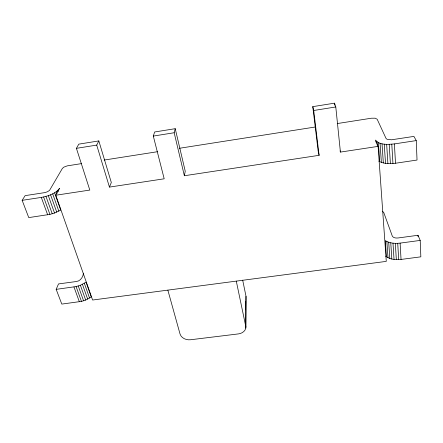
<?xml version="1.0" encoding="UTF-8"?>
<svg xmlns="http://www.w3.org/2000/svg" width="443" height="443" viewBox="0 0 443 443"><rect width="100%" height="100%" fill="white"/><g stroke="black" fill="none" stroke-linecap="round" stroke-linejoin="round"><path stroke-width="0.66" d="M167.869 290.198L180.041 334.016C181.392 338.291 186.37 340.268 190.545 339.753L238.45 333.9C241.684 333.529 245.09 331.48 245.799 328.102L246.003 296.289L242.692 280.175M245.799 328.102L246.003 296.289M245.643 309.823L245.71 301.528M378.095 146.378L340.423 152.087L335.788 106.962L334.543 103.164L312.78 106.647L313.705 110.49L319.115 155.316L184.36 175.744L185.24 171.242L175.229 128.686L154.651 131.981L153.306 136.073L164.187 178.8L109.449 187.096L96.718 145.099L98.828 140.924L78.804 144.136L76.417 148.339L89.807 190.075L55.774 195.23L92.609 300.027L386.285 261.381L378.095 146.378L375.415 140.06C379.806 145.47 388.173 144.418 394.392 143.909L416.259 140.592L417.029 160.05L395.505 163.24C389.951 163.893 383.826 164.048 378.831 161.174M184.36 175.744L174.177 132.745L175.229 128.686M83.5 273.204C82.93 277.218 80.421 281.227 76.096 281.554L58.515 283.93L56.167 289.351L61.798 304.086L81.468 301.395L85.693 300.072L91.264 296.943L86.058 282.147L80.388 285.248L76.096 286.577L56.167 289.351M109.449 187.096L111.315 182.505L98.828 140.924M55.774 195.23L59.583 188.297C55.358 193.956 47.949 196.105 41.31 197.423L22.15 200.33L28.751 217.602L49.921 214.379L54.533 213.044L60.719 210.098L54.616 192.755M22.15 200.33L25.135 195.634L44.815 192.611L47.102 191.885L49.483 190.479L62.38 168.418L63.897 167.116L67.236 165.87L81.612 163.594M76.417 148.339L96.718 145.099M153.306 136.073L174.177 132.745M313.705 110.49L335.788 106.962M104.166 160.061L157.481 151.716M179.349 148.289L315.361 126.991M337.234 123.569L371.406 118.215L375.132 118.192L377.165 119.228L386.041 138.438L387.055 139.285L391.507 139.789L413.912 136.405L416.259 140.592M385.615 256.137C389.884 259.57 395.793 259.997 401.048 259.437L420.85 256.829L420.202 240.416L417.993 235.277L398.168 237.957C396.158 238.151 393.428 238.074 392.31 236.097L383.727 212.463L382.375 211.283M386.451 256.818L385.305 240.671C389.707 243.329 395.101 243.694 400.107 243.118L420.202 240.416M41.31 197.423L47.65 214.8M73.959 286.959L79.363 301.772M43.619 196.997L49.921 214.379M76.096 286.577L81.468 301.395M45.972 196.399L52.235 213.792M78.256 286.001L83.594 300.825M48.304 195.656L54.533 213.044M80.388 285.248L85.693 300.072M50.563 194.787L56.748 212.164M82.431 284.34L87.703 299.158M52.684 193.812L58.825 211.173M84.336 283.293L89.58 298.106M57.723 190.518L58.171 191.797M56.311 191.647L56.981 193.574M340.063 150.858L340.423 152.087M319.115 155.316L318.152 150.997L312.78 106.647M236.296 281.155L245.898 327M334.543 103.164L334.758 105.224M376.024 141.001L376.124 142.358M378.372 142.629L379.717 161.712M377.015 141.865L377.259 145.265M380.055 143.272L381.384 162.404M386.872 241.535L387.996 257.715M382.032 143.781L383.333 162.958M388.71 242.255L389.807 258.468M384.253 144.136L385.521 163.356M390.765 242.808L391.834 259.05M386.661 144.329L387.896 163.589M392.991 243.179L394.032 259.443M389.198 144.357L390.394 163.644M395.328 243.357L396.335 259.642M391.795 144.213L392.952 163.528M397.72 243.334L398.694 259.642M394.392 143.909L395.505 163.24M400.107 243.118L401.048 259.437M417.993 235.277L418.048 236.634"/></g></svg>
